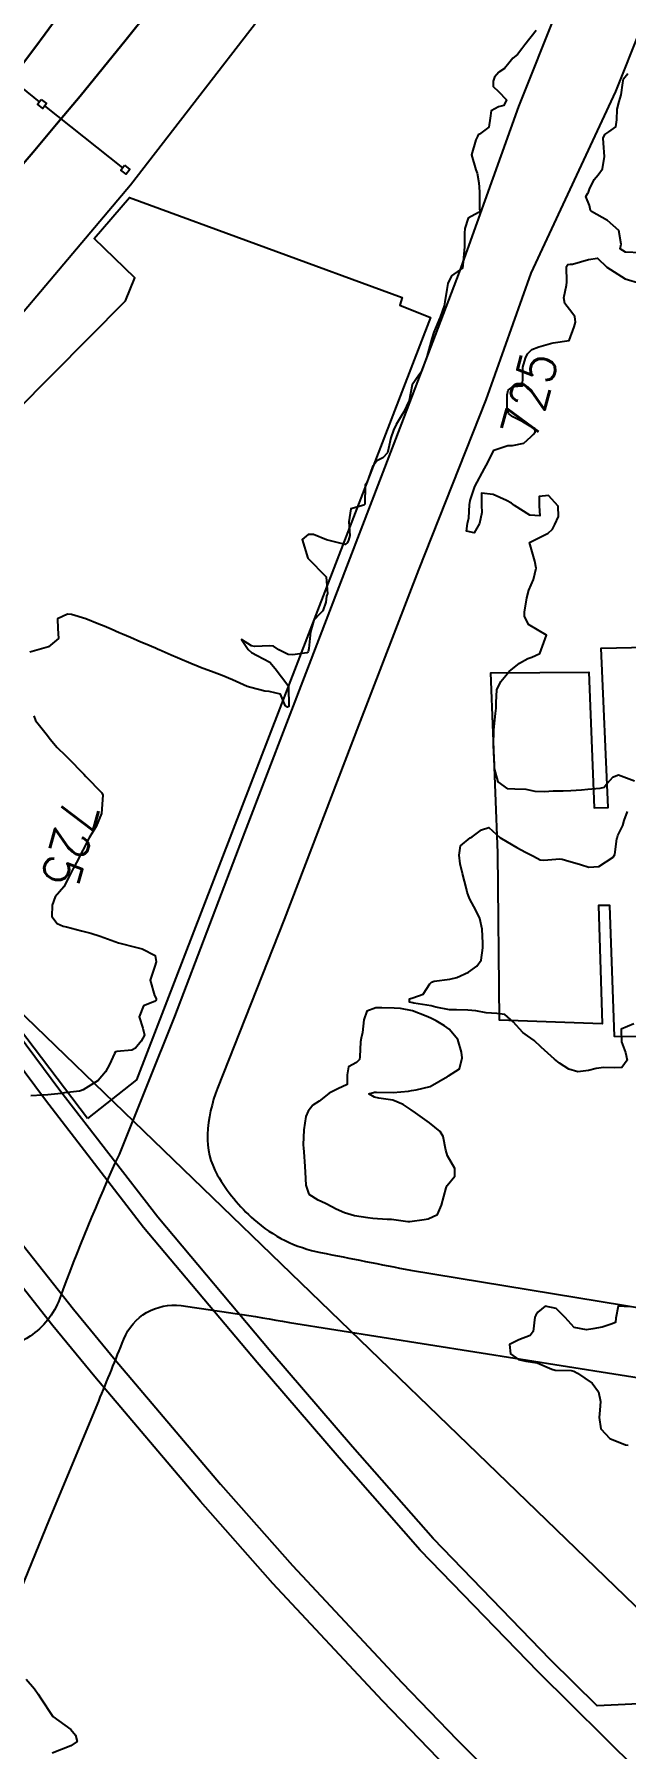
# Model space of a CAD drawing. Header units: metres. Extents: x 318500 to 325275, y 7408834 to 7428799.
# Drawn here: x 323079.7 to 323143.9, y 7418253.8 to 7418439.8 of the extents above; entities that cross this region are included whole.
import ezdxf
from ezdxf.enums import TextEntityAlignment as Align

# ---------------------------------------------------------------- set-up
doc = ezdxf.new("R2010")
doc.units = ezdxf.units.M
doc.header["$MEASUREMENT"] = 0
doc.linetypes.add('CONTINUO', pattern=[0])
for name, color, linetype in [('Cotas', 45, 'Continuous'), ('Curvas de Nivel 1m', 11, 'Continuous'), ('Curvas de Nivel 5m', 15, 'Continuous'), ('Divisas', 45, 'Continuous'), ('Edificações', 30, 'Continuous'), ('Linha Férrea', 20, 'Continuous'), ('Pontes_Viadutos_Tubos', 190, 'Continuous'), ('Pórticos', 45, 'Continuous'), ('TEXTO', 45, 'Continuous'), ('Vias Primárias', 230, 'Continuous')]:
    doc.layers.add(name, color=color, linetype=linetype)
doc.styles.add('Style-STANDARD', font='STANDARD.shx')

msp = doc.modelspace()

# ---------------------------------------------------------------- linework, layer by layer
at = {"layer": 'Curvas de Nivel 1m', "elevation": 724, "flags": 128}
msp.add_lwpolyline([(323122.74, 7418333.09), (323122.25, 7418333.3), (323120.76, 7418333.88), (323119.46, 7418334.14), (323118.76, 7418334.18), (323117.42, 7418334.21), (323116.76, 7418334.19), (323115.81, 7418333.84), (323115.48, 7418332.9), (323115.34, 7418331.52), (323115.17, 7418330.9), (323115.1, 7418330.52), (323115.05, 7418328.9), (323115, 7418328.59), (323114.68, 7418328.26), (323113.8, 7418327.79), (323113.65, 7418326.92), (323113.67, 7418325.9), (323112.64, 7418325.4), (323111.72, 7418324.94), (323111.12, 7418324.46), (323110.63, 7418324.08), (323109.95, 7418323.64), (323109.44, 7418322.98), (323109.18, 7418322.4), (323108.95, 7418320.98), (323108.91, 7418319.33), (323108.93, 7418318.98), (323108.96, 7418318.58), (323109.07, 7418316.98), (323109.11, 7418316.39), (323109.2, 7418314.98), (323109.5, 7418313.99), (323110.48, 7418313.37), (323110.78, 7418313.25), (323111.45, 7418312.95), (323112.47, 7418312.41), (323113.38, 7418312.01), (323114.46, 7418311.67), (323115.9, 7418311.45), (323116.46, 7418311.39), (323118.02, 7418311.29), (323118.46, 7418311.26), (323120.26, 7418311.03), (323120.45, 7418311.02), (323122.02, 7418311.24), (323122.46, 7418311.32), (323123.47, 7418311.78), (323123.91, 7418312.78), (323124.4, 7418314.67), (323124.45, 7418314.77), (323124.46, 7418314.81), (323124.5, 7418314.91), (323125.35, 7418315.93), (323125.35, 7418316.76), (323124.55, 7418318.16), (323124.36, 7418318.77), (323124.06, 7418320.26), (323123.75, 7418320.78), (323122.59, 7418321.74), (323121.08, 7418322.82), (323120.61, 7418323.14), (323119.75, 7418323.71), (323118.63, 7418324.19), (323117.1, 7418324.41), (323116.63, 7418324.51), (323116.01, 7418324.89), (323116.64, 7418325.07), (323116.84, 7418325.07), (323118.64, 7418325.03), (323120.32, 7418325.15), (323120.64, 7418325.22), (323121.14, 7418325.32), (323122.65, 7418325.68), (323124.56, 7418326.77), (323124.61, 7418326.82), (323124.66, 7418326.84), (323125.86, 7418327.57), (323126.14, 7418328.76), (323126.07, 7418329.39), (323125.65, 7418330.76), (323124.73, 7418331.88), (323124.22, 7418332.26), (323123.32, 7418332.79)], close=True, dxfattribs=at)
msp.add_lwpolyline([(323144.34, 7418301.78), (323143.04, 7418301.82), (323142.82, 7418300.52), (323142.76, 7418300.08), (323142.31, 7418299.88), (323141.31, 7418299.54), (323140.3, 7418299.36), (323139.62, 7418299.25), (323138.3, 7418299.52), (323137.3, 7418300.6), (323136.33, 7418301.58), (323135.13, 7418301.83), (323134.33, 7418301.17), (323134.11, 7418300.86), (323134.02, 7418300.64), (323133.84, 7418299.1), (323133.51, 7418298.65), (323132.28, 7418298.17), (323131.28, 7418297.68), (323131.37, 7418296.68), (323132.26, 7418296.06), (323133.04, 7418295.88), (323134.26, 7418295.67), (323135.85, 7418295.01), (323136.24, 7418294.91), (323137.96, 7418294.87), (323138.24, 7418294.79), (323138.64, 7418294.58), (323140.22, 7418293.47), (323140.94, 7418292.55), (323141.15, 7418291.49), (323141.07, 7418290.55), (323140.99, 7418289.74), (323141.19, 7418288.54), (323142.14, 7418287.48), (323143.85, 7418286.8), (323144.13, 7418286.77)], dxfattribs=at)
at = {"layer": 'Curvas de Nivel 5m', "elevation": 725, "flags": 128}
for points in [[(323134.18, 7418440.25), (323132.92, 7418438.69), (323132.62, 7418438.23), (323132.14, 7418437.62), (323131.62, 7418437.22), (323131.19, 7418436.71), (323130.73, 7418436.11), (323130.11, 7418435.71), (323129.65, 7418435.18), (323129.49, 7418434.73), (323129.51, 7418434.15), (323130.09, 7418433.6), (323130.96, 7418432.71), (323130.67, 7418432.11), (323130.07, 7418431.95), (323129.27, 7418431.53), (323129.16, 7418430.73), (323129.03, 7418429.75), (323128.02, 7418428.98), (323127.87, 7418428.9), (323127.8, 7418428.75), (323127.62, 7418428.36), (323127.16, 7418426.76), (323127.61, 7418425.12), (323127.76, 7418424.75), (323127.95, 7418423.71), (323128.02, 7418422.75), (323128.03, 7418420.86), (323128.05, 7418420.75), (323128.07, 7418420.6), (323127.92, 7418420.48), (323126.78, 7418419.89), (323126.41, 7418418.77), (323126.4, 7418418.25), (323126.4, 7418416.77), (323126.25, 7418415.18), (323126.22, 7418414.77), (323126.16, 7418414.45), (323125.83, 7418414.23), (323124.99, 7418413.62), (323124.6, 7418412.79), (323124.46, 7418412.13), (323124.27, 7418410.8), (323124.19, 7418410.38), (323123.76, 7418409.15), (323123.6, 7418408.8), (323123.05, 7418407.51), (323122.84, 7418406.81), (323122.53, 7418405.63), (323122.31, 7418404.82), (323121.68, 7418403.18), (323121.43, 7418402.83), (323120.73, 7418401.78), (323120.55, 7418400.85), (323120.4, 7418400.09), (323119.8, 7418398.86), (323119.62, 7418398.56), (323118.98, 7418397.49), (323118.7, 7418396.87), (323118.4, 7418396.06), (323118.14, 7418394.87), (323118.04, 7418394.4), (323117.55, 7418393.88), (323116.89, 7418393.54), (323116.43, 7418392.9), (323115.78, 7418391.16), (323115.63, 7418390.91), (323115.61, 7418390.82), (323115.58, 7418388.91), (323115.57, 7418388.83), (323115.49, 7418388.74), (323114.07, 7418388.34), (323113.86, 7418386.93), (323113.95, 7418385.44), (323113.81, 7418384.93), (323113.69, 7418384.69), (323113.43, 7418384.46), (323111.44, 7418384.96), (323110.03, 7418385.57), (323109.45, 7418385.55), (323108.77, 7418385), (323109.41, 7418382.99), (323111.38, 7418380.96), (323111.52, 7418379.12), (323111.47, 7418378.96), (323111.44, 7418378.87), (323111.35, 7418378.22), (323111.04, 7418377.26), (323110.73, 7418376.97), (323110.05, 7418376.25), (323109.68, 7418374.98), (323109.49, 7418373.2), (323109.48, 7418372.99), (323109.44, 7418372.83), (323109.28, 7418372.71), (323107.77, 7418372.51), (323107.27, 7418372.54), (323106.27, 7418373.03), (323105.68, 7418373.43), (323105.28, 7418373.48), (323103.61, 7418373.39), (323103.28, 7418373.49), (323102.2, 7418374.17), (323102.94, 7418373.07), (323103.28, 7418372.76), (323103.89, 7418372.44), (323105.26, 7418371.7), (323105.84, 7418371.03), (323107.22, 7418369.2), (323107.3, 7418369.01), (323107.31, 7418368.92), (323107.35, 7418367.01), (323107.33, 7418366.88), (323107.2, 7418366.83), (323106.93, 7418367.01), (323106.42, 7418368.23), (323105.21, 7418368.51), (323104.73, 7418368.56), (323103.22, 7418368.94), (323102.83, 7418369.07), (323101.23, 7418369.79), (323100.1, 7418370.25), (323099.24, 7418370.57), (323097.75, 7418371.14), (323097.25, 7418371.33), (323096.96, 7418371.45), (323095.26, 7418372.17), (323094.56, 7418372.47), (323093.28, 7418373.03), (323093.16, 7418373.08), (323092.88, 7418373.21), (323091.76, 7418373.7), (323091.29, 7418373.89), (323090.15, 7418374.39), (323089.29, 7418374.73), (323088.92, 7418374.88), (323088.07, 7418375.27), (323087.31, 7418375.61), (323086.75, 7418375.84), (323085.32, 7418376.4), (323083.78, 7418376.87), (323083.32, 7418376.92), (323082.26, 7418376.4), (323082.3, 7418375.35), (323082.37, 7418374.26), (323081.27, 7418373.36), (323079.26, 7418372.79)], [(323145.46, 7418416.12), (323143.86, 7418416.19), (323143.27, 7418416.55), (323143.37, 7418417.04), (323143.14, 7418418.55), (323141.91, 7418419.64), (323140.18, 7418420.59), (323140.04, 7418420.71), (323139.93, 7418421.26), (323139.56, 7418422.22), (323139.77, 7418422.59), (323139.83, 7418422.7), (323139.95, 7418423.04), (323140.46, 7418424.08), (323140.89, 7418424.58), (323141.34, 7418425.21), (323141.57, 7418426.57), (323141.45, 7418428), (323141.43, 7418428.57), (323141.62, 7418428.97), (323142.03, 7418429.24), (323142.81, 7418429.78), (323142.92, 7418430.55), (323142.93, 7418431.69), (323143.16, 7418432.55), (323143.39, 7418433.24), (323143.56, 7418434.55), (323143.65, 7418435), (323144.12, 7418435.57)], [(323144.83, 7418358.78), (323143.1, 7418359.43), (323142.43, 7418359.21), (323141.87, 7418358.55), (323141.54, 7418358.1), (323141.08, 7418358.01), (323139.76, 7418357.9), (323139.08, 7418357.83), (323137.92, 7418357.76), (323137.08, 7418357.71), (323136, 7418357.7), (323135.07, 7418357.62), (323134.04, 7418357.69), (323133.08, 7418357.9), (323131.84, 7418357.92), (323131.08, 7418357.95), (323130.05, 7418358.71), (323129.66, 7418360.17), (323129.63, 7418360.71), (323129.59, 7418361.18), (323129.54, 7418362.71), (323129.56, 7418364.32), (323129.59, 7418364.71), (323129.76, 7418366.14), (323129.81, 7418366.71), (323129.81, 7418367.32), (323129.89, 7418368.71), (323130.32, 7418369.62), (323131.25, 7418370.7), (323132.36, 7418371.58), (323133.27, 7418372.09), (323133.69, 7418372.25), (323134.57, 7418372.65), (323135.3, 7418374.64), (323133.32, 7418375.8), (323132.91, 7418376.68), (323132.89, 7418377.12), (323133.15, 7418378.67), (323133.37, 7418379.5), (323133.88, 7418380.66), (323134.17, 7418381.89), (323134.02, 7418382.66), (323133.44, 7418384.67), (323135.45, 7418385.71), (323135.95, 7418386.14), (323136.18, 7418386.63), (323136.59, 7418387.52), (323136.55, 7418388.63), (323135.51, 7418389.79), (323134.47, 7418389.69), (323134.49, 7418388.66), (323134.55, 7418387.58), (323133.47, 7418387.65), (323131.82, 7418388.7), (323131.49, 7418388.95), (323130.94, 7418389.26), (323129.51, 7418389.91), (323128.22, 7418390.03), (323128.24, 7418388.74), (323128.28, 7418387.94), (323128, 7418386.74), (323127.45, 7418385.75), (323126.59, 7418385.9), (323126.7, 7418386.76), (323126.86, 7418387.37), (323126.94, 7418388.76), (323127.01, 7418389.25), (323127.52, 7418390.75), (323128.55, 7418392.73), (323128.91, 7418393.37), (323129.57, 7418394.72), (323131.08, 7418395.2), (323131.58, 7418395.22), (323132.81, 7418395.46), (323133.59, 7418396.14), (323133.85, 7418396.42), (323134.07, 7418396.66), (323134, 7418397.06), (323133.61, 7418397.25), (323132.72, 7418397.79), (323131.62, 7418398.33), (323131.17, 7418398.7), (323131, 7418399.34), (323131.02, 7418400.71), (323131.13, 7418401.23), (323131.66, 7418401.62), (323132.67, 7418401.68), (323132.7, 7418402.68), (323132.7, 7418403.7), (323133, 7418404.68), (323133.23, 7418405.15), (323133.71, 7418405.61), (323134.46, 7418405.92), (323135.72, 7418406.28), (323136.02, 7418406.34), (323137.73, 7418406.62), (323138.27, 7418408.09), (323138.43, 7418408.61), (323138.35, 7418409.19), (323137.77, 7418409.95), (323137.28, 7418410.63), (323137.16, 7418411.25), (323137.45, 7418412.62), (323137.49, 7418412.95), (323137.47, 7418414.62), (323137.61, 7418414.85), (323137.84, 7418414.87), (323138.11, 7418414.89), (323139.85, 7418415.39), (323140.81, 7418415.53), (323141.84, 7418414.56), (323143.82, 7418413.29), (323145.53, 7418412.8)], [(323079.68, 7418365.88), (323079.86, 7418365.38), (323081.15, 7418363.75), (323081.45, 7418363.36), (323082.23, 7418362.44), (323083.12, 7418361.57), (323083.37, 7418361.33), (323085.09, 7418359.56), (323085.34, 7418359.31), (323087.06, 7418357.53), (323087.18, 7418357.28), (323087.04, 7418355.28), (323086.43, 7418353.87), (323086.08, 7418353.29), (323085.67, 7418352.63), (323084.98, 7418351.31), (323084.3, 7418349.98), (323083.96, 7418349.32), (323083.62, 7418348.66), (323082.93, 7418347.33), (323082.01, 7418346.24), (323081.66, 7418345.35), (323081.65, 7418344.11), (323082.2, 7418343.34), (323082.88, 7418343.08), (323083.21, 7418342.99), (323084.87, 7418342.56), (323085.86, 7418342.29), (323086.86, 7418341.99), (323088.85, 7418341.25), (323090.84, 7418340.76), (323091.44, 7418340.62), (323092.83, 7418339.87), (323092.95, 7418339.2), (323092.82, 7418338.73), (323092.3, 7418337.21), (323092.78, 7418335.55), (323092.94, 7418335.2), (323092.94, 7418335.02), (323092.77, 7418334.9), (323091.57, 7418334.41), (323091.11, 7418333.22), (323091.49, 7418331.98), (323091.7, 7418331.22), (323091.34, 7418330.59), (323090.7, 7418329.83), (323090.32, 7418329.61), (323088.69, 7418329.48), (323088.53, 7418329.42), (323088.42, 7418329.25), (323087.88, 7418328.06), (323087.44, 7418327.27), (323086.65, 7418326.32), (323085.04, 7418325.3), (323084.76, 7418325.18), (323084.64, 7418325.15), (323083, 7418324.97), (323082.63, 7418324.91), (323081.21, 7418324.77), (323080.63, 7418324.74), (323079.36, 7418324.65)], [(323144.74, 7418332.46), (323143.37, 7418331.88), (323143.4, 7418330.52), (323143.86, 7418329.36), (323144.03, 7418328.52), (323143.46, 7418327.74), (323142.68, 7418327.69), (323141.49, 7418327.73), (323140.68, 7418327.61), (323139.83, 7418327.41), (323138.67, 7418327.26), (323137.71, 7418327.56), (323136.68, 7418328.21), (323136.14, 7418328.62), (323134.71, 7418329.94), (323133.96, 7418330.65), (323133.22, 7418331.15), (323132.73, 7418331.51), (323131.68, 7418332.68), (323130.75, 7418333.49), (323129.89, 7418333.57), (323128.75, 7418333.66), (323127.62, 7418333.87), (323126.76, 7418333.95), (323125.53, 7418333.99), (323124.76, 7418333.98), (323123.28, 7418334.27), (323122.76, 7418334.42), (323120.88, 7418334.72), (323120.77, 7418334.73), (323120.41, 7418334.83), (323120.44, 7418335.17), (323120.78, 7418335.29), (323121.9, 7418335.7), (323122.62, 7418336.8), (323122.8, 7418336.99), (323123.1, 7418337.09), (323124.81, 7418337.31), (323125.56, 7418337.51), (323126.81, 7418338.09), (323127.73, 7418338.74), (323128.18, 7418339.38), (323128.39, 7418340.73), (323128.37, 7418341.21), (323128.3, 7418342.73), (323128.06, 7418343.9), (323127.65, 7418344.74), (323126.92, 7418346.07), (323126.68, 7418346.75), (323126.59, 7418347.1), (323126.16, 7418348.76), (323125.92, 7418349.81), (323125.8, 7418350.76), (323125.96, 7418351.79), (323127.01, 7418352.66), (323127.07, 7418352.68), (323127.23, 7418352.75), (323128.24, 7418353.51), (323129.03, 7418353.77), (323130.23, 7418352.7), (323131, 7418352.21), (323132.08, 7418351.59), (323132.99, 7418351.09), (323133.88, 7418350.66), (323134.6, 7418350.27), (323134.98, 7418350.21), (323136.72, 7418350.36), (323136.98, 7418350.34), (323137.34, 7418350.24), (323138.97, 7418349.75), (323139.86, 7418349.47), (323140.97, 7418349.52), (323142.52, 7418350.54), (323142.68, 7418350.84), (323142.92, 7418352.53), (323142.93, 7418352.61), (323143.02, 7418352.89), (323143.55, 7418354), (323143.7, 7418354.52), (323144.06, 7418355.51)], [(323078.85, 7418261.37), (323079.77, 7418260.31), (323080.14, 7418259.73), (323080.42, 7418259.35), (323081.73, 7418257.33), (323083.71, 7418255.91), (323084.22, 7418255.29), (323084.38, 7418254.61), (323083.69, 7418254.14), (323081.68, 7418253.33)]]:
    msp.add_lwpolyline(points, dxfattribs=at)
at = {"layer": 'Divisas'}
msp.add_lwpolyline([(322811.53, 7418196.96), (322811.53, 7418194.19), (322812.85, 7418192.59), (322832.47, 7418202.96), (322866.15, 7418219.61), (322908.44, 7418241.55), (322953.51, 7418265.49), (322981.41, 7418281.16), (322995.36, 7418290.22), (322979.54, 7418312.64), (322996.67, 7418331.56), (323000.87, 7418335.25), (323018.92, 7418351.35), (323068.85, 7418398.24), (323090.18, 7418423.49), (323111.23, 7418450.78), (323141.32, 7418496.98), (323143.69, 7418496.89)], dxfattribs=at)
at = {"layer": 'Edificações'}
msp.add_lwpolyline([(323085.5, 7418322.18), (323076.42, 7418334.16), (323065.7, 7418349.42), (323051.2, 7418371.46), (323054.98, 7418375.67), (323062.38, 7418370.93), (323069.77, 7418390.91), (323089.62, 7418410.92), (323090.65, 7418413.42), (323086.21, 7418417.66), (323090.06, 7418422.13), (323119.63, 7418411.26), (323119.37, 7418410.44), (323122.7, 7418409.11), (323090.83, 7418326.39)], close=True, dxfattribs=at)
msp.add_lwpolyline([(323145.98, 7418331.06), (323142.66, 7418331.11), (323142.15, 7418345.31), (323140.91, 7418345.31), (323141.32, 7418332.48), (323130.2, 7418332.85), (323130.02, 7418351.03), (323129.24, 7418370.54), (323139.86, 7418370.63), (323140.47, 7418355.9), (323141.98, 7418355.92), (323141.21, 7418373.22), (323146.17, 7418373.32)], dxfattribs=at)
at = {"layer": 'Linha Férrea'}
for points in [[(323316.21, 7418903.38), (323295.96, 7418857.36), (323255.66, 7418767.11), (323232.01, 7418717.9), (323140.48, 7418539.7, -0.015254), (323123.01, 7418508.23, -0.061006), (323056.4, 7418409.18, -0.093744), (322932.68, 7418312.34), (322756.56, 7418221.68), (322577.42, 7418127.21, 0.021826), (322500.35, 7418082.33, 0.036627), (322429.66, 7418027.86, 0.080354), (322310.74, 7417877.68), (322269.07, 7417801.22), (322233.98, 7417737.99, -0.002223), (322154.87, 7417593.01)], [(322154.87, 7417593.01, 0.002223), (322233.98, 7417737.99), (322269.07, 7417801.22), (322310.74, 7417877.68, -0.080354), (322429.66, 7418027.86, -0.036627), (322500.35, 7418082.33, -0.021826), (322577.42, 7418127.21), (322756.56, 7418221.68), (322932.68, 7418312.34, 0.093744), (323056.4, 7418409.18, 0.061006), (323123.01, 7418508.23, 0.015254), (323140.48, 7418539.7), (323232.01, 7418717.9), (323255.66, 7418767.11), (323295.96, 7418857.36), (323316.21, 7418903.38)], [(323318.17, 7418898.23), (323303.7, 7418864.83, 0.016709), (323274.18, 7418784.72, -0.035367), (323251.3, 7418730.96), (323150.8, 7418532.23, -0.11004), (322987.22, 7418339.83, -0.043194), (322935.02, 7418307.81), (322758.73, 7418217.45), (322579.69, 7418123.41, 0.015591), (322512.53, 7418085.27, 0.028884), (322446.68, 7418037.34, 0.09114), (322311.04, 7417869.94), (322250.35, 7417758.08, 0.01377), (322231.11, 7417719.38, -0.006143), (322196.38, 7417647.06, -0.005702), (322169.67, 7417596.02)], [(322169.67, 7417596.02, 0.005702), (322196.38, 7417647.06, 0.006143), (322231.11, 7417719.38, -0.01377), (322250.35, 7417758.08), (322311.04, 7417869.94, -0.09114), (322446.68, 7418037.34, -0.028884), (322512.53, 7418085.27, -0.015591), (322579.69, 7418123.41), (322758.73, 7418217.45), (322935.02, 7418307.81, 0.043194), (322987.22, 7418339.83, 0.11004), (323150.8, 7418532.23), (323251.3, 7418730.96, 0.035367), (323274.18, 7418784.72, -0.016709), (323303.7, 7418864.83), (323318.17, 7418898.23)]]:
    msp.add_lwpolyline(points, format="xyb", dxfattribs=at)
at = {"layer": 'Pontes_Viadutos_Tubos'}
for points in [[(323147.59, 7418258.79), (323140.77, 7418258.48), (323135.72, 7418263.47), (323122.98, 7418276.62), (323114.26, 7418286.57), (323105.4, 7418296.88), (323093.12, 7418311.5), (323082.52, 7418325.25), (323072.56, 7418338.59), (323065.11, 7418349.48), (323058.45, 7418359.18), (323050.82, 7418371.15), (323045.01, 7418380.73), (323034.36, 7418398.21), (323027.38, 7418411.72), (323022.51, 7418421.83), (323016.9, 7418432.43), (323011.01, 7418445.15), (323004.46, 7418460.19), (322996.49, 7418480.48), (322990.19, 7418497.64), (322992.36, 7418504.29)], [(323126.94, 7418241.49), (323127.51, 7418248.81), (323123.52, 7418252.76), (323117.5, 7418259), (323105.59, 7418271.76), (323097.75, 7418280.64), (323086.29, 7418294.17), (323081.73, 7418299.71), (323075.19, 7418308), (323067.32, 7418318.32), (323062.43, 7418325.06), (323057.65, 7418331.7), (323049.06, 7418344), (323040.46, 7418357.11), (323031.7, 7418371.19), (323025.34, 7418381.86), (323019.44, 7418392.24), (323013.59, 7418403.57), (323010.38, 7418409.12), (323008.62, 7418412.4), (322999.13, 7418432.1), (322993.16, 7418445.67)]]:
    msp.add_lwpolyline(points, dxfattribs=at)
at = {"layer": 'Pórticos'}
for points in [[(323080.29, 7418432.49), (323075.08, 7418436.7)], [(323089.32, 7418425.35), (323080.86, 7418432.05)]]:
    msp.add_lwpolyline(points, dxfattribs=at)
for points in [[(323080.49, 7418432.75), (323081.06, 7418432.31), (323080.65, 7418431.79), (323080.09, 7418432.23)], [(323089.52, 7418425.61), (323090.09, 7418425.17), (323089.68, 7418424.65), (323089.11, 7418425.09)]]:
    msp.add_lwpolyline(points, close=True, dxfattribs=at)
at = {"layer": 'TEXTO', "linetype": 'CONTINUO'}
msp.add_line((323065.98, 7418345.57), (323262.83, 7418155.39), dxfattribs=at)
at = {"layer": 'Vias Primárias'}
for points in [[(323715.64, 7420145.55, 0), (323709.04, 7420132.94)], [(323831.09, 7420001.79, 0), (323833.84, 7420008.44, 0.220888)], [(322871.76, 7418055.65, 0.000002), (322880.94, 7418048.89, -0.018146)], [(323140.7, 7418453.23), (323132.26, 7418431.99), (323125.8, 7418414.03), (323119.54, 7418397.6), (323109.38, 7418371), (323102.54, 7418353.22), (323094.93, 7418333.28), (323088.92, 7418318.3, 0.019808), (323082.47, 7418302.61, -0.161919), (323079.27, 7418298.59, -0.047062), (323072.77, 7418295.17), (323052.46, 7418286.81), (323032.78, 7418276.55), (323010.77, 7418264.51), (323000.13, 7418258.46), (322973.72, 7418244.28)], [(323148.18, 7418447.24), (323142.78, 7418433.6), (323133.59, 7418413.9), (323128.7, 7418400.18), (323121.4, 7418381.72), (323114.91, 7418364.85), (323106.84, 7418343.79), (323099.61, 7418325.5, 0.081504), (323098.52, 7418320.46, 0.145279), (323099.58, 7418316.09, 0.080257), (323103.55, 7418311.23, 0.133484), (323110.78, 7418307.66, -0.00065), (323120.55, 7418305.73), (323146.28, 7418301.52)], [(323018.19, 7418100.03), (323017.26, 7418105.43, -0.089949), (323017.3, 7418110.91, -0.052473), (323018.94, 7418116.33), (323027.36, 7418137.56), (323034.49, 7418156.43), (323042.2, 7418176.49), (323046.76, 7418188.64), (323054.04, 7418206.73), (323059.46, 7418221.77), (323064.71, 7418235.45), (323069.04, 7418248.2), (323074.04, 7418260.42), (323075.61, 7418264.59), (323081.4, 7418278.68), (323086.72, 7418291.54, 0.003684), (323089.44, 7418298.26, -0.344313), (323095.65, 7418301.89, -0.010167), (323107.4, 7418300.08), (323162.7, 7418291.31)]]:
    msp.add_lwpolyline(points, format="xyb", dxfattribs=at)
for points in [[(322995.8, 7418446.83), (323001.75, 7418433.31), (323011.19, 7418413.71), (323012.9, 7418410.52), (323016.12, 7418404.95), (323021.98, 7418393.61), (323027.83, 7418383.31), (323034.16, 7418372.69), (323042.89, 7418358.67), (323051.45, 7418345.62), (323060.01, 7418333.37), (323064.77, 7418326.75), (323069.63, 7418320.04), (323077.47, 7418309.77), (323083.97, 7418301.52), (323088.5, 7418296.02), (323099.94, 7418282.52), (323107.72, 7418273.7), (323119.59, 7418260.99), (323125.58, 7418254.79), (323134.71, 7418245.74), (323148.23, 7418233.1)], [(323145.18, 7418251.47), (323134.37, 7418262.15), (323121.57, 7418275.37), (323112.79, 7418285.38), (323103.92, 7418295.71), (323091.59, 7418310.38), (323080.94, 7418324.2), (323070.93, 7418337.6), (323063.45, 7418348.54), (323056.77, 7418358.27), (323049.1, 7418370.31), (323043.27, 7418379.91), (323032.58, 7418397.47), (323025.53, 7418411.1), (323020.67, 7418421.2), (323015.05, 7418431.82), (323009.12, 7418444.63)]]:
    msp.add_lwpolyline(points, dxfattribs=at)

# ---------------------------------------------------------------- texts
at = {"layer": 'Cotas', "style": 'Style-STANDARD'}
for rotation, p in [(74.7949, (323133.44, 7418400.67, 725)), (254.177, (323083.64, 7418352.03, 725))]:
    msp.add_text('725', height=4, rotation=rotation, dxfattribs=at).set_placement(p, align=Align.MIDDLE_CENTER)

doc.saveas('drawing.dxf')
